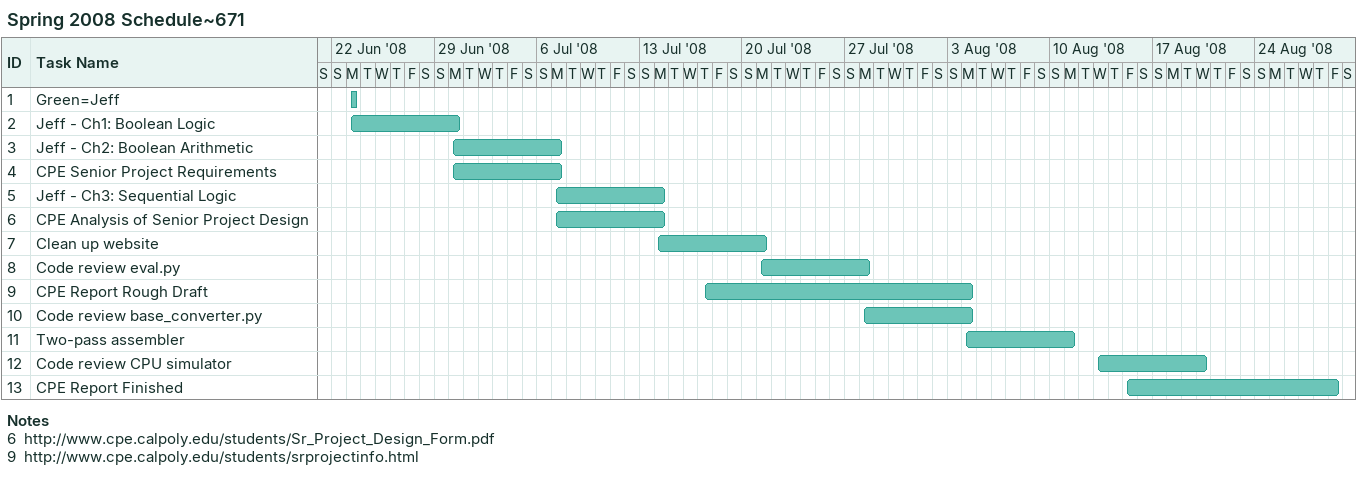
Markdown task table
Spring 2008 Schedule~671

| ID | Task | Start | Finish |
|---|---|---|---|
| 1 | Green=Jeff | 2008-06-23 | 2008-06-23 |
| 2 | Jeff - Ch1: Boolean Logic | 2008-06-23 | 2008-06-30 |
| 3 | Jeff - Ch2: Boolean Arithmetic | 2008-06-30 | 2008-07-07 |
| 4 | CPE Senior Project Requirements | 2008-06-30 | 2008-07-07 |
| 5 | Jeff - Ch3: Sequential Logic | 2008-07-07 | 2008-07-14 |
| 6 | CPE Analysis of Senior Project Design | 2008-07-07 | 2008-07-14 |
| 7 | Clean up website | 2008-07-14 | 2008-07-21 |
| 8 | Code review eval.py | 2008-07-21 | 2008-07-28 |
| 9 | CPE Report Rough Draft | 2008-07-17 | 2008-08-04 |
| 10 | Code review base_converter.py | 2008-07-28 | 2008-08-04 |
| 11 | Two-pass assembler | 2008-08-04 | 2008-08-11 |
| 12 | Code review CPU simulator | 2008-08-13 | 2008-08-20 |
| 13 | CPE Report Finished | 2008-08-15 | 2008-08-29 |

Notes
- 6: http://www.cpe.calpoly.edu/students/Sr_Project_Design_Form.pdf
- 9: http://www.cpe.calpoly.edu/students/srprojectinfo.html
